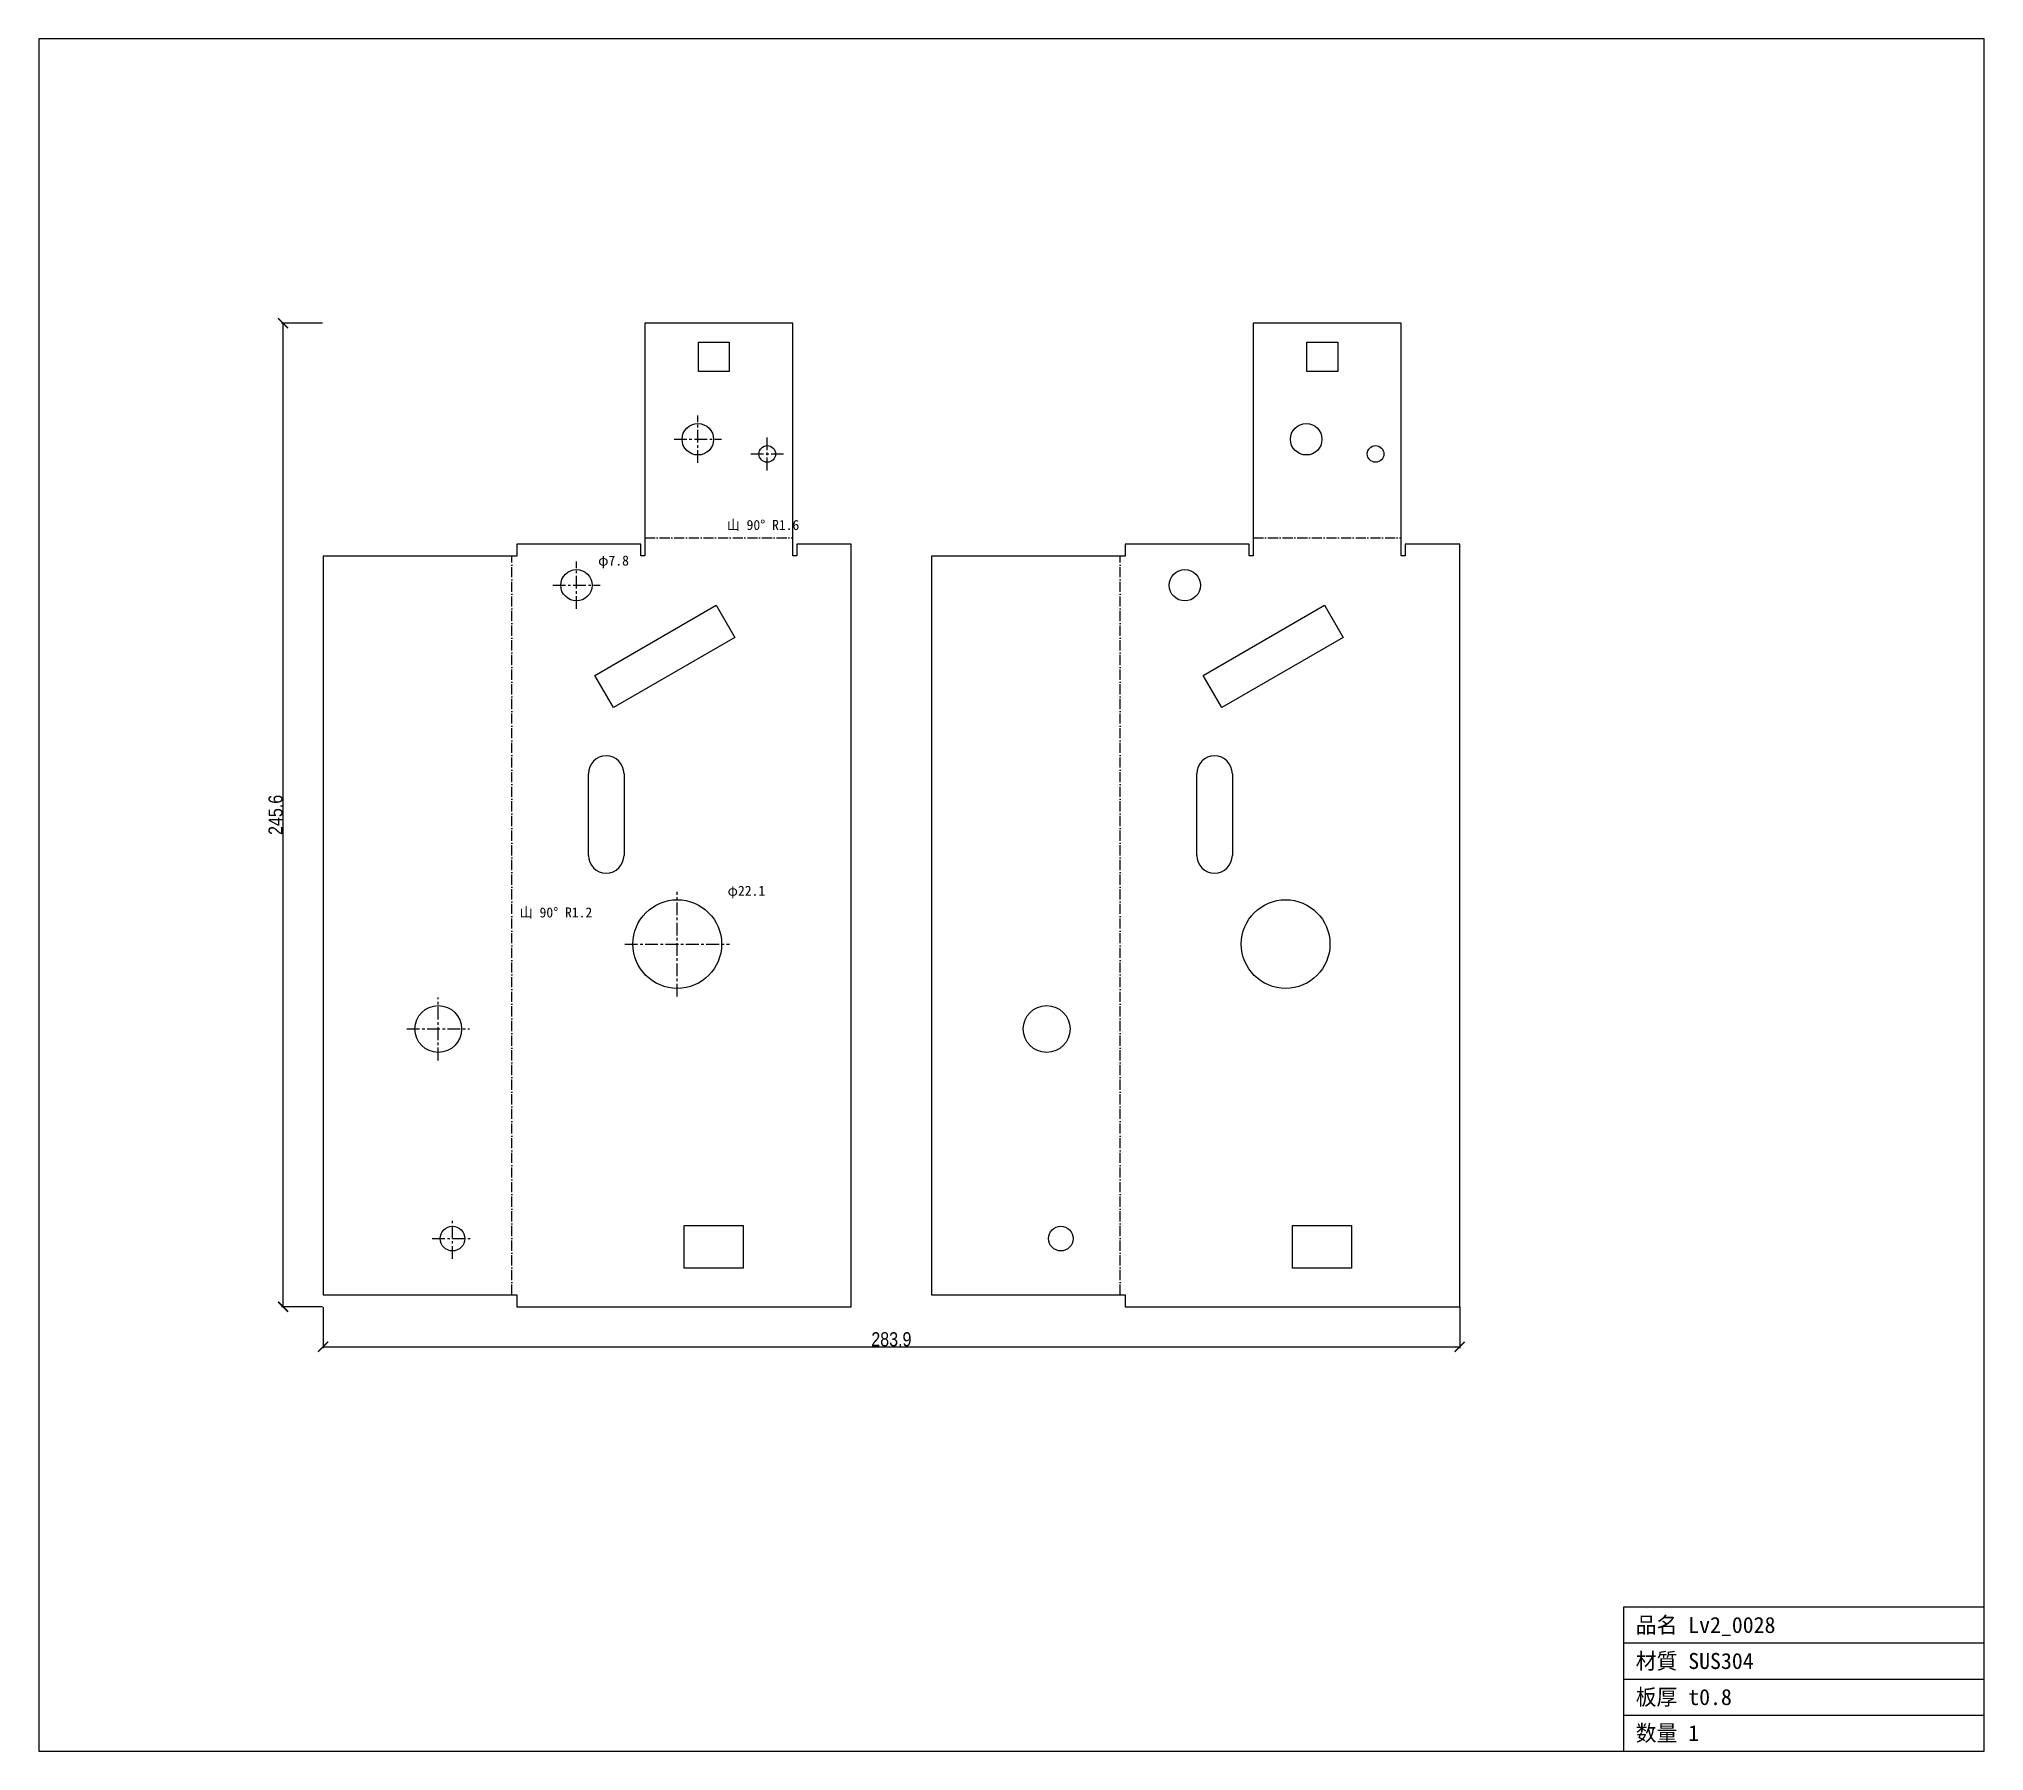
# Model space of a CAD drawing. Header units: millimetres. Extents: x -119 to 366, y -111 to 317.
import ezdxf

# ---------------------------------------------------------------- set-up
doc = ezdxf.new("R2010")
doc.units = ezdxf.units.MM
doc.linetypes.add('CENTER', pattern=[5.08, 3.175, -0.635, 0.635, -0.635])
doc.linetypes.add('DASHDOT', pattern=[3.556, 2.54, -0.508, 0, -0.508])
for name, color, linetype in [('BEND', 7, 'Continuous'), ('CENTER', 7, 'Continuous'), ('CUT', 7, 'Continuous'), ('DIM', 7, 'Continuous'), ('FRAME', 7, 'Continuous'), ('TEXT', 7, 'Continuous')]:
    doc.layers.add(name, color=color, linetype=linetype)
doc.styles.add('OpenSansCondensed-Light', font='OpenSansCondensed-Light.ttf')
doc.dimstyles.new('EZDXF', dxfattribs={"dimtxt": 0.25, "dimasz": 0.175, "dimexe": 0.375, "dimexo": 0.125, "dimgap": 0.1, "dimtad": 1, "dimlfac": 100, "dimzin": 12, "dimdsep": 46, "dimtxsty": 'OpenSansCondensed-Light', "dimblk": 'ARCHTICK', "dimcen": 2.5, "dimazin": 3, "dimtfac": 0.5, "dimtmove": 2, "dimatfit": 3})

# ---------------------------------------------------------------- blocks, each defined once
blk = doc.blocks.new('_ARCHTICK')
at = {"color": 0, "linetype": 'BYBLOCK', "const_width": 0.15}
blk.add_lwpolyline([(-0.5, -0.5), (0.5, 0.5)], dxfattribs=at)

msp = doc.modelspace()

# ---------------------------------------------------------------- linework, layer by layer
at = {"layer": 'BEND', "color": 1, "linetype": 'DASHDOT'}
for p, q in [((32, 191.95), (68.91, 191.95)), ((183.94, 191.95), (220.84, 191.95)), ((-1.26, 3), (-1.26, 187.38)), ((150.68, 3), (150.68, 187.38))]:
    msp.add_line(p, q, dxfattribs=at)
at = {"layer": 'CENTER', "color": 1, "linetype": 'CENTER'}
for p, q in [((45.23, 210.68), (45.23, 222.55)), ((39.29, 216.61), (51.16, 216.61)), ((62.57, 208.83), (62.57, 217)), ((58.48, 212.92), (66.65, 212.92)), ((14.91, 174.23), (14.91, 186.06)), ((9, 180.15), (20.83, 180.15)), ((40.09, 77.47), (40.09, 103.61)), ((27.02, 90.54), (53.16, 90.54)), ((-19.6, 61.51), (-19.6, 77.19)), ((-27.44, 69.35), (-11.76, 69.35)), ((-16.05, 11.93), (-16.05, 22.08)), ((-21.13, 17), (-10.98, 17))]:
    msp.add_line(p, q, dxfattribs=at)
at = {"layer": 'CUT'}
for p, q in [((68.91, 245.6), (32, 245.6)), ((32, 245.6), (32, 187.48)), ((68.91, 187.48), (68.91, 245.6)), ((220.84, 245.6), (183.94, 245.6)), ((183.94, 245.6), (183.94, 187.48)), ((220.84, 187.48), (220.84, 245.6)), ((45.38, 233.51), (45.38, 240.85)), ((45.38, 240.85), (53.09, 240.85)), ((53.09, 240.85), (53.09, 233.51)), ((197.31, 233.51), (197.31, 240.85)), ((197.31, 240.85), (205.02, 240.85)), ((205.02, 240.85), (205.02, 233.51)), ((53.09, 233.51), (45.38, 233.51)), ((205.02, 233.51), (197.31, 233.51)), ((31, 190.38), (0, 190.38)), ((0, 190.38), (0, 187.38)), ((31, 187.48), (31, 190.38)), ((83.56, 190.38), (69.91, 190.38)), ((69.91, 190.38), (69.91, 187.48)), ((83.56, 0), (83.56, 190.38)), ((182.94, 190.38), (151.93, 190.38)), ((151.93, 190.38), (151.93, 187.38)), ((182.94, 187.48), (182.94, 190.38)), ((235.49, 190.38), (221.84, 190.38)), ((221.84, 190.38), (221.84, 187.48)), ((235.49, 0), (235.49, 190.38)), ((0, 187.38), (-48.37, 187.38)), ((-48.37, 187.38), (-48.37, 3)), ((32, 187.48), (31, 187.48)), ((69.91, 187.48), (68.91, 187.48)), ((151.93, 187.38), (103.56, 187.38)), ((103.56, 187.38), (103.56, 3)), ((183.94, 187.48), (182.94, 187.48)), ((221.84, 187.48), (220.84, 187.48)), ((19.51, 157.64), (49.83, 175.15)), ((49.83, 175.15), (54.47, 167.11)), ((171.44, 157.64), (201.76, 175.15)), ((201.76, 175.15), (206.4, 167.11)), ((54.47, 167.11), (24.15, 149.61)), ((206.4, 167.11), (176.08, 149.61)), ((24.15, 149.61), (19.51, 157.64)), ((176.08, 149.61), (171.44, 157.64)), ((17.89, 112.7), (17.89, 133.08)), ((26.79, 133.08), (26.79, 112.7)), ((169.82, 112.7), (169.82, 133.08)), ((178.72, 133.08), (178.72, 112.7)), ((41.78, 9.62), (41.78, 20.25)), ((41.78, 20.25), (56.51, 20.25)), ((56.51, 20.25), (56.51, 9.62)), ((193.71, 9.62), (193.71, 20.25)), ((193.71, 20.25), (208.44, 20.25)), ((208.44, 20.25), (208.44, 9.62)), ((56.51, 9.62), (41.78, 9.62)), ((208.44, 9.62), (193.71, 9.62)), ((-48.37, 3), (0, 3)), ((0, 3), (0, 0)), ((0, 0), (83.56, 0)), ((103.56, 3), (151.93, 3)), ((151.93, 3), (151.93, 0)), ((151.93, 0), (235.49, 0))]:
    msp.add_line(p, q, dxfattribs=at)
for centre, radius in [((45.23, 216.61), 3.94), ((197.16, 216.61), 3.94), ((62.57, 212.92), 2.08), ((214.5, 212.92), 2.08), ((14.91, 180.15), 3.92), ((166.85, 180.15), 3.92), ((40.09, 90.54), 11.07), ((192.03, 90.54), 11.07), ((-19.6, 69.35), 5.84), ((132.34, 69.35), 5.84), ((-16.05, 17), 3.08), ((135.88, 17), 3.08)]:
    msp.add_circle(centre, radius, dxfattribs=at)
for centre, start, end in [((22.34, 133.08), 0, 180), ((174.27, 133.08), 0, 180), ((22.34, 112.7), 180, 0), ((174.27, 112.7), 180, 0)]:
    msp.add_arc(centre, 4.45, start, end, dxfattribs=at)
at = {"layer": 'FRAME'}
for p, q in [((366.46, 316.57), (-119.34, 316.57)), ((-119.34, 316.57), (-119.34, -110.97)), ((366.46, -110.97), (366.46, 316.57)), ((276.46, -110.97), (276.46, -74.97)), ((276.46, -74.97), (366.46, -74.97)), ((276.46, -83.97), (366.46, -83.97)), ((276.46, -92.97), (366.46, -92.97)), ((276.46, -101.97), (366.46, -101.97)), ((-119.34, -110.97), (366.46, -110.97))]:
    msp.add_line(p, q, dxfattribs=at)

# ---------------------------------------------------------------- texts
at = {"layer": 'TEXT'}
for s, height, p in [('山 90° R1.6', 2.5, (52.45, 193.95)), ('φ7.8', 2.5, (20.33, 185.06)), ('φ22.1', 2.5, (52.66, 102.61)), ('山 90° R1.2', 2.5, (0.74, 97.19)), ('品名 Lv2_0028', 4, (279.46, -81.47)), ('材質 SUS304', 4, (279.46, -90.47)), ('板厚 t0.8', 4, (279.46, -99.47)), ('数量 1', 4, (279.46, -108.47))]:
    msp.add_text(s, height=height, dxfattribs=at).set_placement(p)

# ---------------------------------------------------------------- dimensions: what is measured, and where the dimension line sits
at = {"layer": 'DIM'}
msp.add_linear_dim(base=(-58.37, 0), p1=(-48.37, 0), p2=(-48.37, 245.6), angle=90, dimstyle='EZDXF', override={"dimtxt": 3.5, "dimasz": 2.5, "dimdec": 1, "dimlfac": 1}, dxfattribs=at).render()
msp.add_linear_dim(base=(-48.37, -10), p1=(-48.37, 0), p2=(235.49, 0), dimstyle='EZDXF', override={"dimtxt": 3.5, "dimasz": 2.5, "dimdec": 1, "dimlfac": 1}, dxfattribs=at).render()

doc.saveas('drawing.dxf')
